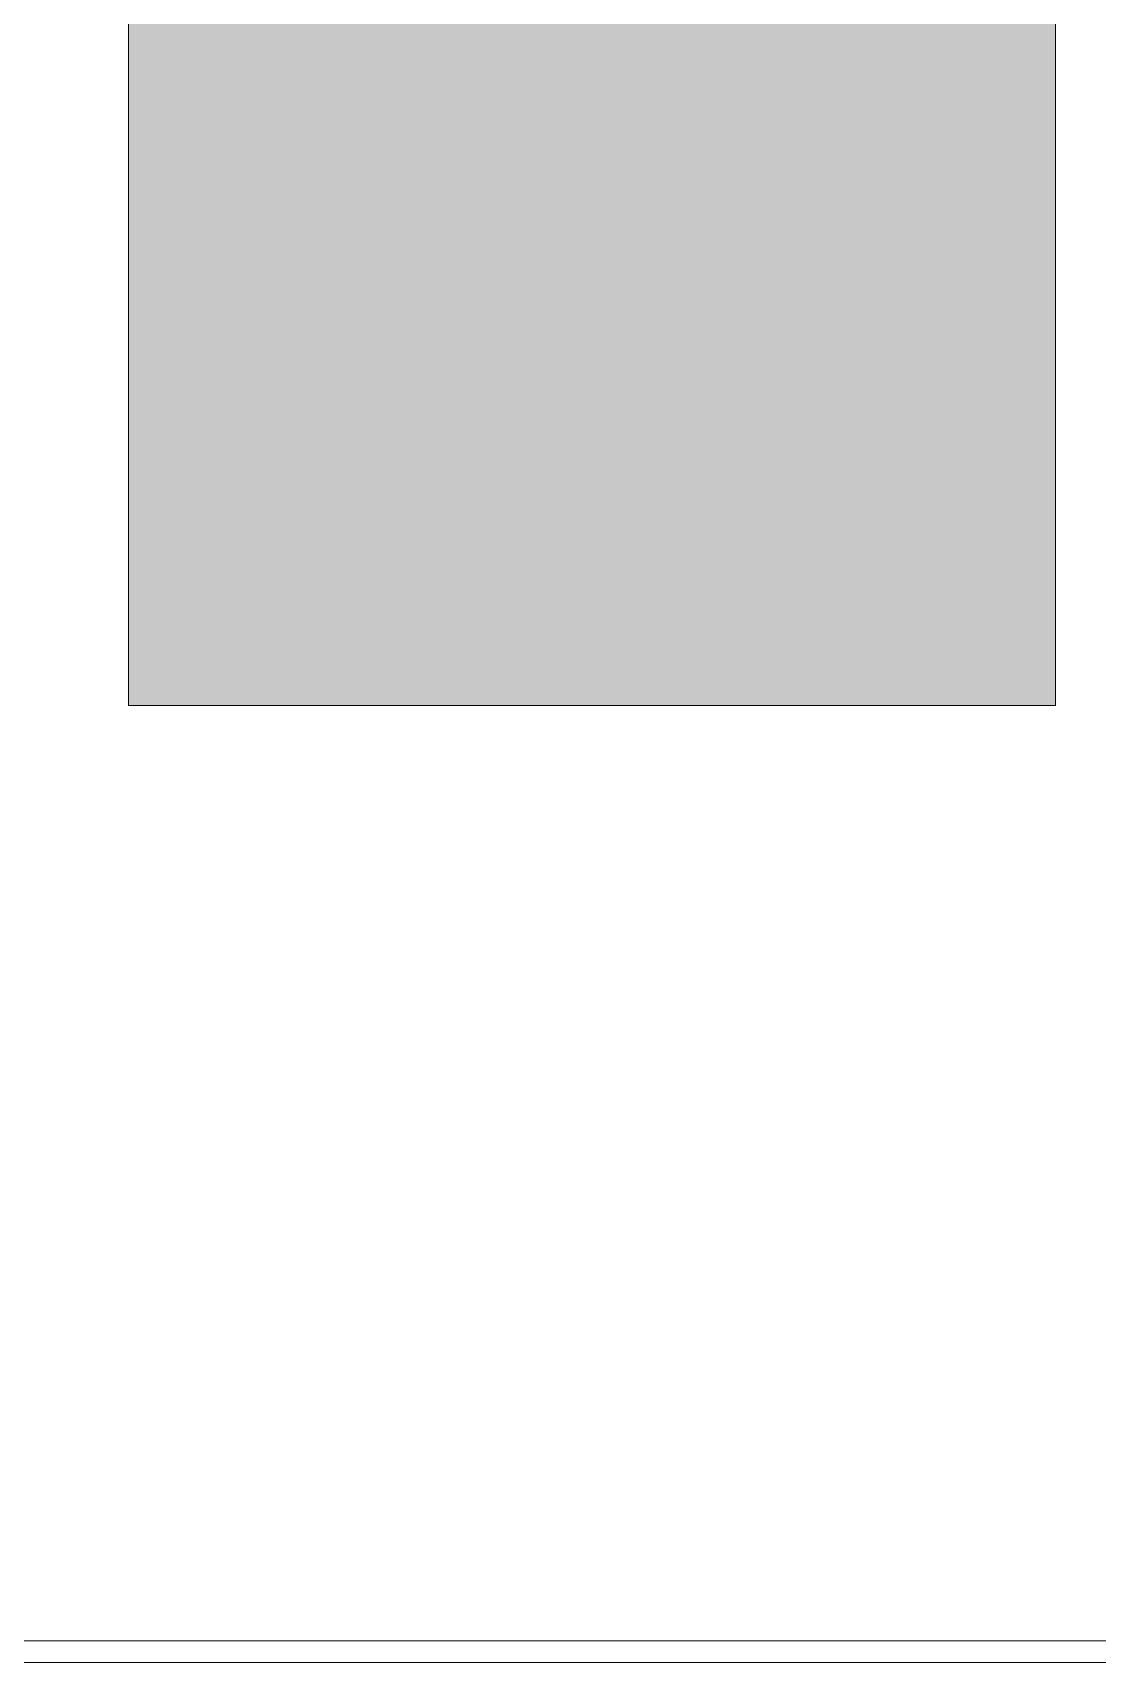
# Model space of a CAD drawing. Header units: millimetres. Extents: x -23 to 921, y -166 to 800.
# Drawn here: x 96.7 to 216.1, y 0 to 182.9 of the extents above; entities that cross this region are included whole.
import ezdxf

# ---------------------------------------------------------------- set-up
doc = ezdxf.new("R2010")
doc.units = ezdxf.units.MM
doc.header["$MEASUREMENT"] = 0
doc.layers.add('Layer 1', color=7, linetype='Continuous', lineweight=0)

# ---------------------------------------------------------------- blocks, each defined once
blk = doc.blocks.new('Block_0')
at = {"layer": 'Layer 1'}
blk.add_lwpolyline([(0, 608.82), (855.82, 608.82), (855.82, 0), (0, 0)], close=True, dxfattribs=at)
blk = doc.blocks.new('Block_1')
at = {"layer": 'Layer 1'}
blk.add_lwpolyline([(2.41, 2.41), (853.41, 2.41), (853.41, 606.41), (2.41, 606.41)], close=True, dxfattribs=at)
blk = doc.blocks.new('Block_2')
at = {"layer": 'Layer 1', "true_color": 0x1d1d1b, "transparency": 33554687}
h = blk.add_hatch(color=250, dxfattribs=at)
h.dxf.hatch_style = 2
h.paths.add_polyline_path([(107.41, 107.41), (211.41, 107.41), (211.41, 187.41), (107.41, 187.41)])
at = {"layer": 'Layer 1'}
for points in [[(0, 608.82), (855.82, 608.82), (855.82, 0), (0, 0)], [(107.41, 107.41), (211.41, 107.41), (211.41, 187.41), (107.41, 187.41)]]:
    blk.add_lwpolyline(points, close=True, dxfattribs=at)
blk = doc.blocks.new('Block_5')
at = {"layer": 'Layer 1'}
blk.add_lwpolyline([(0, 608.82), (855.82, 608.82), (855.82, 0), (0, 0)], close=True, dxfattribs=at)

msp = doc.modelspace()

# ---------------------------------------------------------------- block references
at = {"layer": 'Layer 1'}
for name in ['Block_1', 'Block_0', 'Block_2', 'Block_5']:
    msp.add_blockref(name, (0, 0), dxfattribs=at)

doc.saveas('drawing.dxf')
